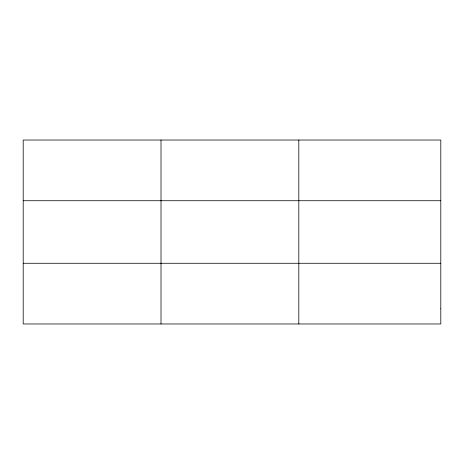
<?xml version="1.0" encoding="UTF-8"?>
<svg xmlns="http://www.w3.org/2000/svg" width="464" height="464" viewBox="0 0 464 464"><rect width="100%" height="100%" fill="white"/><g stroke="black" fill="none" stroke-linecap="round" stroke-linejoin="round"><path stroke-width="0.7" d="M161.008 323.976L161.008 140.024M298.816 323.976L298.816 140.024M23.2 200.726L440.8 200.726M23.2 263.274L440.8 263.274M440.8 308.804L440.8 323.976L23.2 323.976L23.2 140.024L440.8 140.024L440.8 308.804"/></g></svg>
